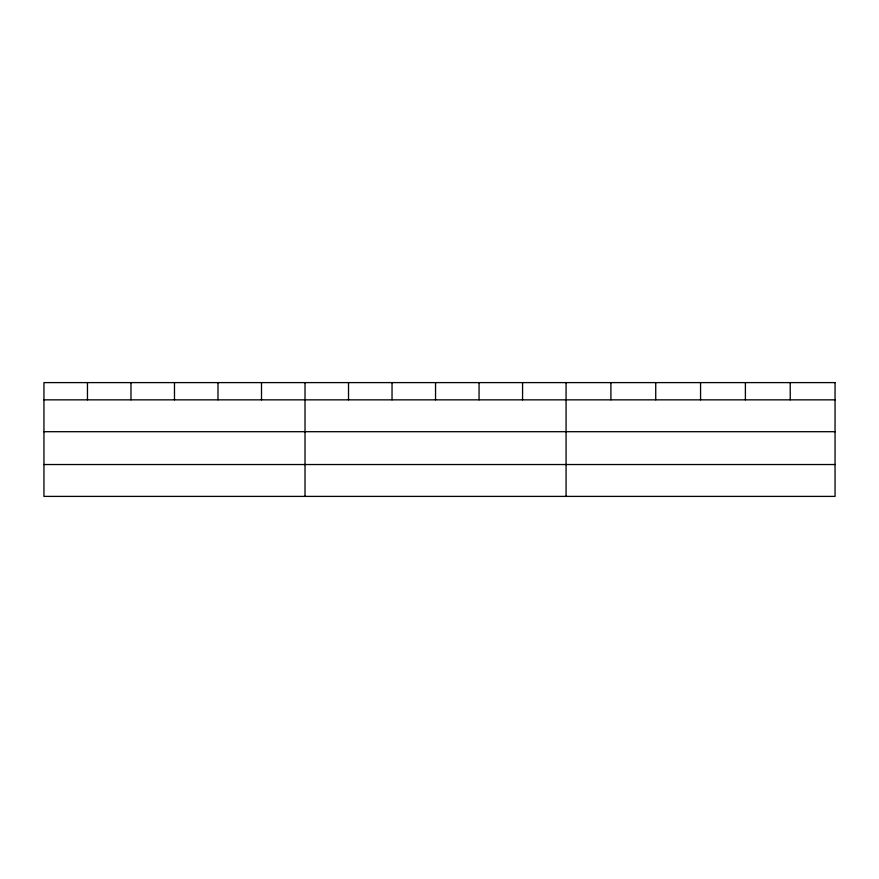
<?xml version="1.0" encoding="UTF-8"?>
<svg xmlns="http://www.w3.org/2000/svg" width="879" height="879" viewBox="0 0 879 879"><rect width="100%" height="100%" fill="white"/><g stroke="black" fill="none" stroke-linecap="round" stroke-linejoin="round"><path stroke-width="1.32" d="M43.95 399.846L835.05 399.846M43.95 431.699L835.05 431.699M43.95 464.53L835.05 464.53M790.221 382.607L790.221 399.846M745.392 382.607L745.392 399.846M700.563 382.607L700.563 399.846M655.734 382.607L655.734 399.846M610.905 382.607L610.905 399.846M566.076 382.607L566.076 496.393M522.565 382.607L522.565 399.846M479.055 382.607L479.055 399.846M435.544 382.607L435.544 399.846M392.034 382.607L392.034 399.846M348.523 382.607L348.523 399.846M305.013 382.607L305.013 496.393M261.502 382.607L261.502 399.846M217.992 382.607L217.992 399.846M174.481 382.607L174.481 399.846M130.971 382.607L130.971 399.846M87.46 382.607L87.46 399.846M835.05 382.607L43.95 382.607L43.95 496.393L835.05 496.393L835.05 382.607"/></g></svg>
